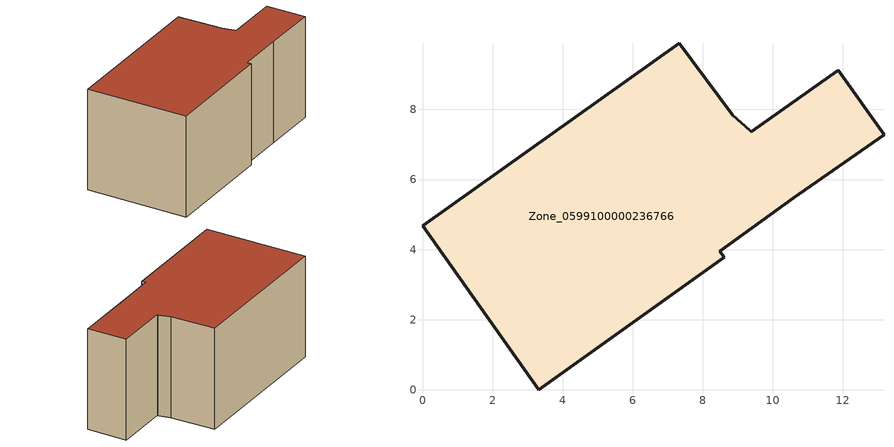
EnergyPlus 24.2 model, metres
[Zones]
Zone_0599100000236766
 floor ground (C_G): 9.38,7.36 11.86,9.13 13.17,7.28 10.59,5.48 8.48,3.95 8.61,3.78 3.32,0 0,4.68 7.32,9.89 8.85,7.84 9.34,7.41 z0
 wall outside (C_F): 3.32,0 8.61,3.78 8.48,3.95 10.59,5.48 13.17,7.28 11.86,9.13 9.38,7.36 9.34,7.41 8.85,7.84 7.32,9.89 0,4.68 3.32,0 z0:5.73
 roof outside (C_R): 9.38,7.36 9.34,7.41 8.85,7.84 7.32,9.89 0,4.68 3.32,0 8.61,3.78 8.48,3.95 10.59,5.48 13.17,7.28 11.86,9.13 z5.73
[BUILDING]
Pand.0599100000236766: North Axis=0; Terrain=City; Loads Convergence Tolerance Value=0.04; Temperature Convergence Tolerance Value=0.4; Solar Distribution=FullExterior; Maximum Number of Warmup Days=25; Minimum Number of Warmup Days=1
[Site:Location]
Rotterdam.The.Hague.AP_ZH_NLD Design_Conditions: Latitude=51.96; Longitude=4.45; Time Zone=1; Elevation=-4.5
[SITE:GROUNDTEMPERATURE:BUILDINGSURFACE]
18, 18, 18, 18, 18, 18, 18, 18, 18, 18, 18, 18
[MATERIAL] Thermal Absorptance=0.9; Solar Absorptance=0.7; Visible Absorptance=0.7
Name | Roughness | Thickness | Conductivity | Density | Specific Heat
G.TC.1975-1991 | MediumSmooth | 0.15 | 0.288461 | 540 | 1210
F.TC.1975-1991 | Rough | 0.3 | 0.230769 | 1920 | 840
R.TC.1975-1991 | MediumRough | 0.2 | 0.153846 | 1500 | 1000
[CONSTRUCTION]
C_G: G.TC.1975-1991
C_F: F.TC.1975-1991
C_R: R.TC.1975-1991
[ZONE]
Zone_0599100000236766: Type=1; Multiplier=1; Ceiling Height=Autocalculate; Volume=Autocalculate; Floor Area=autocalculate; Part of Total Floor Area=Yes
[ZONEINFILTRATION:DESIGNFLOWRATE]
Infil_Zone_0599100000236766: Zone or ZoneList or Space or SpaceList=Zone_0599100000236766; Schedule=AlwaysOn; Design Flow Rate Calculation Method=Flow/Area; Flow Rate per Floor Area=0.003; Constant Term Coefficient=1; Temperature Term Coefficient=0; Velocity Term Coefficient=0; Velocity Squared Term Coefficient=0
[HVACTEMPLATE:ZONE:IDEALLOADSAIRSYSTEM]
Zone_0599100000236766: Maximum Heating Supply Air Temperature=50; Minimum Cooling Supply Air Temperature=13; Maximum Heating Supply Air Humidity Ratio=0.0156; Minimum Cooling Supply Air Humidity Ratio=0.0077; Heating Limit=NoLimit; Cooling Limit=NoLimit; Dehumidification Control Type=ConstantSensibleHeatRatio; Cooling Sensible Heat Ratio=0.7; Dehumidification Setpoint=60; Humidification Control Type=None; Humidification Setpoint=30; Outdoor Air Method=None; Outdoor Air Flow Rate per Person=0.00944; Outdoor Air Flow Rate per Zone Floor Area=0; Outdoor Air Flow Rate per Zone=0; Demand Controlled Ventilation Type=None; Outdoor Air Economizer Type=NoEconomizer; Heat Recovery Type=None; Sensible Heat Recovery Effectiveness=0.7; Latent Heat Recovery Effectiveness=0.65
[ZONECONTROL:THERMOSTAT]
ThermostatControl_Zone_0599100000236766: Zone or ZoneList=Zone_0599100000236766; Control Type Schedule=DualSetpointControlType; Control 1=Thermostat_Zone_0599100000236766; Temperature Difference Between Cutout And Setpoint=0
[THERMOSTATSETPOINT:DUALSETPOINT]
Thermostat_Zone_0599100000236766: Heating Setpoint Temperature Schedule=HeatingSetpoint_Zone_0599100000236766; Cooling Setpoint Temperature Schedule=CoolingSetpoint_Zone_0599100000236766
[SCHEDULE:COMPACT]
HeatingSetpoint_Zone_0599100000236766: Through: 12/31, For: AllDays, Until: 24:00, 21
CoolingSetpoint_Zone_0599100000236766: Through: 12/31, For: AllDays, Until: 24:00, 24
DualSetpointControlType: Through: 12/31, For: AllDays, Until: 24:00, 4
AlwaysOn: Through: 12/31, For: AllDays, Until: 24:00, 1
